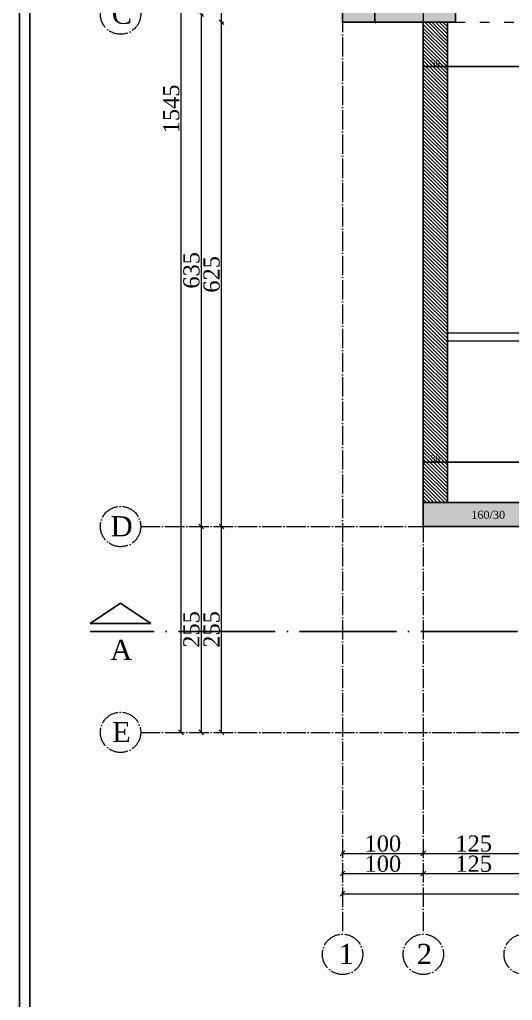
# Model space of a CAD drawing. Header units: metres. Extents: x -5196 to 34307, y 7076 to 19260.
# Drawn here: x 10057 to 10667, y 9494 to 10710 of the extents above; entities that cross this region are included whole.
import ezdxf

# ---------------------------------------------------------------- set-up
doc = ezdxf.new("R2010")
doc.units = ezdxf.units.M
doc.linetypes.add('ACAD_ISO03W100', pattern=[30, 12, -18])
doc.linetypes.add('ACAD_ISO04W100', pattern=[30, 24, -3, 0, -3])
doc.layers.add('YLZ-AKS', color=7, linetype='ACAD_ISO04W100', lineweight=5, true_color=0x2e2f36)
doc.layers.add('YLZ-TARAMA', color=7, linetype='Continuous', lineweight=5, true_color=0x686d6c)
for name, color, linetype, lineweight in [('YLZ-DUVAR', 151, 'Continuous', 20), ('YLZ-TEFRİŞ', 191, 'Continuous', 20), ('YLZ-ÖLÇÜ', 251, 'Continuous', 5)]:
    doc.layers.add(name, color=color, linetype=linetype, lineweight=lineweight)
for name, color, linetype in [('YLZ-Kesit Çizgisi', 10, 'Continuous'), ('YLZ-KOLON', 191, 'Continuous'), ('YLZ-PAFTA', 165, 'Continuous'), ('YLZ-PERDE', 113, 'Continuous'), ('YLZ-YAZI', 113, 'Continuous')]:
    doc.layers.add(name, color=color, linetype=linetype)
doc.layers.add('YLZ-KİRİŞ', color=123, linetype='ACAD_ISO03W100', lineweight=5, transparency=0.5)
doc.styles.add('ARIAL', font='times.ttf')
doc.dimstyles.new('YLZ - Dış Ölçü', dxfattribs={"dimscale": 2, "dimtxt": 10, "dimasz": 3, "dimexe": 1.25, "dimexo": 1, "dimgap": 1, "dimtad": 1, "dimdec": 1, "dimrnd": 0.5, "dimtxsty": 'ARIAL', "dimblk": 'OBLIQUE', "dimcen": 1, "dimclrd": 250, "dimclre": 250, "dimclrt": 150, "dimadec": 0, "dimazin": 0, "dimtfac": 1, "dimtdec": 1, "dimtmove": 1, "dimatfit": 3, "dimldrblk": 'OBLIQUE', "dimfxl": 0, "dimarcsym": 0})
doc.dimstyles.new('YLZ - İç Ölçü', dxfattribs={"dimscale": 0.75, "dimtxt": 10, "dimasz": 3, "dimexe": 1.25, "dimexo": 1, "dimgap": 1, "dimtad": 1, "dimdec": 1, "dimrnd": 0.5, "dimtxsty": 'ARIAL', "dimblk": 'OBLIQUE', "dimcen": 1, "dimclrd": 256, "dimclre": 256, "dimclrt": 125, "dimadec": 0, "dimazin": 0, "dimtfac": 1, "dimtdec": 1, "dimtmove": 1, "dimatfit": 3, "dimldrblk": 'OBLIQUE', "dimfxl": 0, "dimarcsym": 0})

# ---------------------------------------------------------------- blocks, each defined once
blk = doc.blocks.new('Aks')
at = {"layer": 'YLZ-AKS'}
for p, q in [((479095.8, 4514594.6), (479095.8, 4512399.6)), ((479195.8, 4514594.6), (479195.8, 4512399.6)), ((478845.8, 4512904.6), (480300.8, 4512904.6)), ((478845.8, 4512649.6), (480300.8, 4512649.6))]:
    blk.add_line(p, q, dxfattribs=at)
for centre in [(478820.8, 4513539.6), (478820.8, 4512904.6), (478820.8, 4512649.6), (479095.8, 4512374.6), (479195.8, 4512374.6), (479320.8, 4512374.6)]:
    blk.add_circle(centre, 25, dxfattribs=at)
at = {"layer": 'YLZ-Kesit Çizgisi', "linetype": 'ACAD_ISO04W100', "ltscale": 5}
blk.add_line((480363.3, 4512774.6), (478783.3, 4512774.6), dxfattribs=at)
blk.add_lwpolyline([(478858.3, 4512784.6), (478820.8, 4512809.6), (478783.3, 4512784.6), (478858.3, 4512784.6)], dxfattribs=at)
at = {"layer": 'YLZ-Kesit Çizgisi', "linetype": 'ACAD_ISO04W100', "ltscale": 5, "insert": (478808, 4512764.4), "char_height": 25, "attachment_point": 1, "style": 'ARIAL'}
blk.add_mtext_dynamic_manual_height_columns('A', width=209.742, gutter_width=12.5, heights=[104], dxfattribs=at)
at = {"layer": 'YLZ-YAZI', "char_height": 25, "attachment_point": 1, "style": 'ARIAL'}
for s, insert in [('\\pi4.75549;C', (478805.1, 4513552.5)), ('\\pi3.44871;D', (478805.1, 4512917.5)), ('\\pi5.28721;E', (478805.1, 4512662.5)), ('\\pi10.94691;1', (479080.1, 4512387.5)), ('\\pi7.69349;2', (479180.1, 4512387.5))]:
    blk.add_mtext_dynamic_manual_height_columns(s, width=31.519, gutter_width=12.5, heights=[8.55], dxfattribs=dict(at, insert=insert))
blk = doc.blocks.new('2. B.K. Kolon Plan')
at = {"layer": 'YLZ-TARAMA'}
h = blk.add_hatch(dxfattribs=at)
h.set_pattern_fill('ANSI33', color=256, angle=-90)
h.set_pattern_definition([(315, (-464579.172, -4496445.85), (4.4901280605, 4.4901280605), []), (315, (-464579.172, -4496450.34), (4.4901280605, 4.4901280605), [3.175, -1.5875])])
h.paths.add_polyline_path([(10668.2, 8741.9), (10638.2, 8741.9), (10638.2, 8681.9), (10668.2, 8681.9)])
h.paths.add_polyline_path([(11123.2, 8741.9), (11063.2, 8741.9), (11063.2, 8711.9), (11123.2, 8711.9)])
h.paths.add_polyline_path([(11493.2, 8741.9), (11463.2, 8741.9), (11463.2, 8716.9), (11463.2, 8681.9), (11493.2, 8681.9)])
h.paths.add_polyline_path([(10778.2, 8111.9), (10638.2, 8111.9), (10638.2, 8076.9), (10778.2, 8076.9)])
h.paths.add_polyline_path([(11118.2, 8086.9), (11118.2, 8114.4), (11078.2, 8114.4), (11078.2, 8076.9), (11078.2, 8054.4), (11118.2, 8054.4)])
h.paths.add_polyline_path([(11593.2, 8106.9), (11453.2, 8106.9), (11453.2, 8071.9), (11593.2, 8071.9)])
h.paths.add_polyline_path([(10898.2, 7481.9), (10738.2, 7481.9), (10738.2, 7451.9), (10898.2, 7451.9)])
h.paths.add_polyline_path([(11118.2, 7491.9), (11078.2, 7491.9), (11078.2, 7441.9), (11118.2, 7441.9)])
h.paths.add_polyline_path([(11593.2, 7511.9), (11563.2, 7511.9), (11563.2, 7451.9), (11593.2, 7451.9)])
h.paths.add_polyline_path([(10893.2, 7256.9), (10863.2, 7256.9), (10863.2, 7196.9), (10893.2, 7196.9), (10893.2, 7226.9)])
h.paths.add_polyline_path([(11113.2, 7256.9), (11083.2, 7256.9), (11083.2, 7196.9), (11113.2, 7196.9)])
h.paths.add_polyline_path([(11593.2, 7226.9), (11563.2, 7226.9), (11533.2, 7226.9), (11533.2, 7196.9), (11593.2, 7196.9)])
h = blk.add_hatch(dxfattribs=at)
h.set_pattern_fill('ANSI31', color=256, angle=-90)
h.paths.add_polyline_path([(10768.2, 8076.9), (10738.2, 8076.9), (10738.2, 7481.9), (10768.2, 7481.9)])
h.paths.add_polyline_path([(10893.2, 7451.9), (10863.2, 7451.9), (10863.2, 7256.9), (10893.2, 7256.9)])
h.paths.add_polyline_path([(11083.2, 7226.9), (10893.2, 7226.9), (10893.2, 7196.9), (11083.2, 7196.9)])
h.paths.add_polyline_path([(11533.2, 7226.9), (11113.2, 7226.9), (11113.2, 7196.9), (11533.2, 7196.9)])
h.paths.add_polyline_path([(11593.2, 7451.9), (11563.2, 7451.9), (11563.2, 7226.9), (11593.2, 7226.9)])
h.paths.add_polyline_path([(11593.2, 8071.9), (11563.2, 8071.9), (11563.2, 7511.9), (11593.2, 7511.9)])
at = {"layer": 'YLZ-KİRİŞ'}
blk.add_lwpolyline([(10778.2, 8076.9), (11078.2, 8076.9), (11078.2, 8106.9), (10778.2, 8106.9)], close=True, dxfattribs=at)
at = {"layer": 'YLZ-KOLON'}
for points in [[(10778.2, 8111.9), (10638.2, 8111.9), (10638.2, 8076.9), (10778.2, 8076.9)], [(10898.2, 7481.9), (10738.2, 7481.9), (10738.2, 7451.9), (10898.2, 7451.9)]]:
    blk.add_lwpolyline(points, close=True, dxfattribs=at)
at = {"layer": 'YLZ-PERDE'}
blk.add_lwpolyline([(10738.2, 7481.9), (10768.2, 7481.9), (10768.2, 8076.9), (10738.2, 8076.9)], close=True, dxfattribs=at)
at = {"layer": 'YLZ-YAZI', "insert": (10773.7, 7471.5), "char_height": 10, "attachment_point": 1, "style": 'ARIAL'}
blk.add_mtext_dynamic_manual_height_columns('\\pi23.88275;160/30', width=86.525, gutter_width=12.5, heights=[18.5], dxfattribs=at)
blk = doc.blocks.new('_Oblique')
at = {"color": 0, "linetype": 'ByBlock', "lineweight": -2}
blk.add_line((-0.5, -0.5), (0.5, 0.5), dxfattribs=at)
blk = doc.blocks.new('*D6074')
at = {"layer": 'Defpoints', "color": 0, "transparency": 16777216}
for p in [(482015, 4516155.7), (482015, 4515520.7), (482015, 4515520.7)]:
    blk.add_point(p, dxfattribs=at)
at = {"layer": 'YLZ-ÖLÇÜ', "color": 250, "lineweight": -2, "transparency": 16777216}
for p, q in [((482015, 4516155.7), (482017.5, 4516155.7)), ((482015, 4516155.7), (482015, 4515520.7)), ((482015, 4515520.7), (482017.5, 4515520.7))]:
    blk.add_line(p, q, dxfattribs=at)
at = {"layer": 'YLZ-ÖLÇÜ', "color": 250, "lineweight": -2, "transparency": 16777216, "xscale": 6, "yscale": 6, "zscale": 6}
for p, rotation in [((482015, 4516155.7), 90), ((482015, 4515520.7), 270)]:
    blk.add_blockref('_Oblique', p, dxfattribs=dict(at, rotation=rotation))
at = {"layer": 'YLZ-ÖLÇÜ', "color": 150, "transparency": 16777216, "insert": (482002.9, 4515838.2), "char_height": 20, "attachment_point": 5, "rotation": 90, "style": 'ARIAL'}
blk.add_mtext('635', dxfattribs=at)
blk = doc.blocks.new('*D6075')
at = {"layer": 'Defpoints', "color": 0, "transparency": 16777216}
for p in [(482015, 4515520.7), (482015, 4515265.7), (482015, 4515265.7)]:
    blk.add_point(p, dxfattribs=at)
at = {"layer": 'YLZ-ÖLÇÜ', "color": 250, "lineweight": -2, "transparency": 16777216}
for p, q in [((482015, 4515520.7), (482017.5, 4515520.7)), ((482015, 4515520.7), (482015, 4515265.7)), ((482015, 4515265.7), (482017.5, 4515265.7))]:
    blk.add_line(p, q, dxfattribs=at)
at = {"layer": 'YLZ-ÖLÇÜ', "color": 250, "lineweight": -2, "transparency": 16777216, "xscale": 6, "yscale": 6, "zscale": 6}
for p, rotation in [((482015, 4515520.7), 90), ((482015, 4515265.7), 270)]:
    blk.add_blockref('_Oblique', p, dxfattribs=dict(at, rotation=rotation))
at = {"layer": 'YLZ-ÖLÇÜ', "color": 150, "transparency": 16777216, "insert": (482002.9, 4515393.2), "char_height": 20, "attachment_point": 5, "rotation": 90, "style": 'ARIAL'}
blk.add_mtext('255', dxfattribs=at)
blk = doc.blocks.new('*D6076')
at = {"layer": 'Defpoints', "color": 0, "transparency": 16777216}
for p in [(482040, 4515520.7), (482040, 4515520.7), (482040, 4515265.7)]:
    blk.add_point(p, dxfattribs=at)
at = {"layer": 'YLZ-ÖLÇÜ', "color": 250, "lineweight": -2, "transparency": 16777216}
for p, q in [((482040, 4515520.7), (482042.5, 4515520.7)), ((482040, 4515265.7), (482040, 4515520.7)), ((482040, 4515265.7), (482042.5, 4515265.7))]:
    blk.add_line(p, q, dxfattribs=at)
at = {"layer": 'YLZ-ÖLÇÜ', "color": 250, "lineweight": -2, "transparency": 16777216, "xscale": 6, "yscale": 6, "zscale": 6}
for p, rotation in [((482040, 4515520.7), 90), ((482040, 4515265.7), 270)]:
    blk.add_blockref('_Oblique', p, dxfattribs=dict(at, rotation=rotation))
at = {"layer": 'YLZ-ÖLÇÜ', "color": 150, "transparency": 16777216, "insert": (482027.9, 4515393.2), "char_height": 20, "attachment_point": 5, "rotation": 90, "style": 'ARIAL'}
blk.add_mtext('255', dxfattribs=at)
blk = doc.blocks.new('*D6077')
at = {"layer": 'Defpoints', "color": 0, "transparency": 16777216}
for p in [(482040, 4516145.7), (482040, 4516145.7), (482040, 4515520.7)]:
    blk.add_point(p, dxfattribs=at)
at = {"layer": 'YLZ-ÖLÇÜ', "color": 250, "lineweight": -2, "transparency": 16777216}
for p, q in [((482040, 4516145.7), (482042.5, 4516145.7)), ((482040, 4515520.7), (482040, 4516145.7)), ((482040, 4515520.7), (482042.5, 4515520.7))]:
    blk.add_line(p, q, dxfattribs=at)
at = {"layer": 'YLZ-ÖLÇÜ', "color": 250, "lineweight": -2, "transparency": 16777216, "xscale": 6, "yscale": 6, "zscale": 6}
for p, rotation in [((482040, 4516145.7), 90), ((482040, 4515520.7), 270)]:
    blk.add_blockref('_Oblique', p, dxfattribs=dict(at, rotation=rotation))
at = {"layer": 'YLZ-ÖLÇÜ', "color": 150, "transparency": 16777216, "insert": (482027.9, 4515833.2), "char_height": 20, "attachment_point": 5, "rotation": 90, "style": 'ARIAL'}
blk.add_mtext('625', dxfattribs=at)
blk = doc.blocks.new('*D6087')
at = {"layer": 'Defpoints', "color": 0, "transparency": 16777216}
for p in [(482040, 4516810.7), (482040, 4516810.7), (482040, 4516145.7)]:
    blk.add_point(p, dxfattribs=at)
at = {"layer": 'YLZ-ÖLÇÜ', "color": 250, "lineweight": -2, "transparency": 16777216}
for p, q in [((482040, 4516810.7), (482042.5, 4516810.7)), ((482040, 4516145.7), (482040, 4516810.7)), ((482040, 4516145.7), (482042.5, 4516145.7))]:
    blk.add_line(p, q, dxfattribs=at)
at = {"layer": 'YLZ-ÖLÇÜ', "color": 250, "lineweight": -2, "transparency": 16777216, "xscale": 6, "yscale": 6, "zscale": 6}
for p, rotation in [((482040, 4516810.7), 90), ((482040, 4516145.7), 270)]:
    blk.add_blockref('_Oblique', p, dxfattribs=dict(at, rotation=rotation))
at = {"layer": 'YLZ-ÖLÇÜ', "color": 150, "transparency": 16777216, "insert": (482027.9, 4516478.2), "char_height": 20, "attachment_point": 5, "rotation": 90, "style": 'ARIAL'}
blk.add_mtext('665', dxfattribs=at)
blk = doc.blocks.new('*D6089')
at = {"layer": 'Defpoints', "color": 0, "transparency": 16777216}
for p in [(481990, 4516810.7), (481990, 4516810.7), (481990, 4515265.7)]:
    blk.add_point(p, dxfattribs=at)
at = {"layer": 'YLZ-ÖLÇÜ', "color": 250, "lineweight": -2, "transparency": 16777216}
for p, q in [((481990, 4516810.7), (481992.5, 4516810.7)), ((481990, 4515265.7), (481990, 4516810.7)), ((481990, 4515265.7), (481992.5, 4515265.7))]:
    blk.add_line(p, q, dxfattribs=at)
at = {"layer": 'YLZ-ÖLÇÜ', "color": 250, "lineweight": -2, "transparency": 16777216, "xscale": 6, "yscale": 6, "zscale": 6}
for p, rotation in [((481990, 4516810.7), 90), ((481990, 4515265.7), 270)]:
    blk.add_blockref('_Oblique', p, dxfattribs=dict(at, rotation=rotation))
at = {"layer": 'YLZ-ÖLÇÜ', "color": 150, "transparency": 16777216, "insert": (481977.9, 4516038.2), "char_height": 20, "attachment_point": 5, "rotation": 90, "style": 'ARIAL'}
blk.add_mtext('1545', dxfattribs=at)
blk = doc.blocks.new('*D6091')
at = {"layer": 'Defpoints', "color": 0, "transparency": 16777216}
for p in [(482190, 4515065.7), (483145, 4515065.7), (483145, 4515065.7)]:
    blk.add_point(p, dxfattribs=at)
at = {"layer": 'YLZ-ÖLÇÜ', "color": 250, "lineweight": -2, "transparency": 16777216}
for p, q in [((482190, 4515065.7), (482190, 4515068.2)), ((482190, 4515065.7), (483145, 4515065.7)), ((483145, 4515065.7), (483145, 4515068.2))]:
    blk.add_line(p, q, dxfattribs=at)
at = {"layer": 'YLZ-ÖLÇÜ', "color": 250, "lineweight": -2, "transparency": 16777216, "xscale": 6, "yscale": 6, "zscale": 6, "rotation": 180}
blk.add_blockref('_Oblique', (482190, 4515065.7), dxfattribs=at)
at = {"layer": 'YLZ-ÖLÇÜ', "color": 250, "lineweight": -2, "transparency": 16777216, "xscale": 6, "yscale": 6, "zscale": 6}
blk.add_blockref('_Oblique', (483145, 4515065.7), dxfattribs=at)
at = {"layer": 'YLZ-ÖLÇÜ', "color": 150, "transparency": 16777216, "insert": (482667.5, 4515077.9), "char_height": 20, "attachment_point": 5, "style": 'ARIAL'}
blk.add_mtext('955', dxfattribs=at)
blk = doc.blocks.new('*D6092')
at = {"layer": 'Defpoints', "color": 0, "transparency": 16777216}
for p in [(482190, 4515090.7), (482290, 4515090.7), (482290, 4515090.7)]:
    blk.add_point(p, dxfattribs=at)
at = {"layer": 'YLZ-ÖLÇÜ', "color": 250, "lineweight": -2, "transparency": 16777216}
for p, q in [((482190, 4515090.7), (482190, 4515093.2)), ((482190, 4515090.7), (482290, 4515090.7)), ((482290, 4515090.7), (482290, 4515093.2))]:
    blk.add_line(p, q, dxfattribs=at)
at = {"layer": 'YLZ-ÖLÇÜ', "color": 250, "lineweight": -2, "transparency": 16777216, "xscale": 6, "yscale": 6, "zscale": 6, "rotation": 180}
blk.add_blockref('_Oblique', (482190, 4515090.7), dxfattribs=at)
at = {"layer": 'YLZ-ÖLÇÜ', "color": 250, "lineweight": -2, "transparency": 16777216, "xscale": 6, "yscale": 6, "zscale": 6}
blk.add_blockref('_Oblique', (482290, 4515090.7), dxfattribs=at)
at = {"layer": 'YLZ-ÖLÇÜ', "color": 150, "transparency": 16777216, "insert": (482240, 4515102.8), "char_height": 20, "attachment_point": 5, "style": 'ARIAL'}
blk.add_mtext('100', dxfattribs=at)
blk = doc.blocks.new('*D6093')
at = {"layer": 'Defpoints', "color": 0, "transparency": 16777216}
for p in [(482290, 4515090.7), (482415, 4515090.7), (482415, 4515090.7)]:
    blk.add_point(p, dxfattribs=at)
at = {"layer": 'YLZ-ÖLÇÜ', "color": 250, "lineweight": -2, "transparency": 16777216}
for p, q in [((482290, 4515090.7), (482290, 4515093.2)), ((482290, 4515090.7), (482415, 4515090.7)), ((482415, 4515090.7), (482415, 4515093.2))]:
    blk.add_line(p, q, dxfattribs=at)
at = {"layer": 'YLZ-ÖLÇÜ', "color": 250, "lineweight": -2, "transparency": 16777216, "xscale": 6, "yscale": 6, "zscale": 6, "rotation": 180}
blk.add_blockref('_Oblique', (482290, 4515090.7), dxfattribs=at)
at = {"layer": 'YLZ-ÖLÇÜ', "color": 250, "lineweight": -2, "transparency": 16777216, "xscale": 6, "yscale": 6, "zscale": 6}
blk.add_blockref('_Oblique', (482415, 4515090.7), dxfattribs=at)
at = {"layer": 'YLZ-ÖLÇÜ', "color": 150, "transparency": 16777216, "insert": (482352.5, 4515102.8), "char_height": 20, "attachment_point": 5, "style": 'ARIAL'}
blk.add_mtext('125', dxfattribs=at)
blk = doc.blocks.new('*D6108')
at = {"layer": 'Defpoints', "color": 0, "transparency": 16777216}
for p in [(482190, 4515115.7), (482290, 4515115.7), (482290, 4515115.7)]:
    blk.add_point(p, dxfattribs=at)
at = {"layer": 'YLZ-ÖLÇÜ', "color": 250, "lineweight": -2, "transparency": 16777216}
for p, q in [((482190, 4515115.7), (482190, 4515118.2)), ((482190, 4515115.7), (482290, 4515115.7)), ((482290, 4515115.7), (482290, 4515118.2))]:
    blk.add_line(p, q, dxfattribs=at)
at = {"layer": 'YLZ-ÖLÇÜ', "color": 250, "lineweight": -2, "transparency": 16777216, "xscale": 6, "yscale": 6, "zscale": 6, "rotation": 180}
blk.add_blockref('_Oblique', (482190, 4515115.7), dxfattribs=at)
at = {"layer": 'YLZ-ÖLÇÜ', "color": 250, "lineweight": -2, "transparency": 16777216, "xscale": 6, "yscale": 6, "zscale": 6}
blk.add_blockref('_Oblique', (482290, 4515115.7), dxfattribs=at)
at = {"layer": 'YLZ-ÖLÇÜ', "color": 150, "transparency": 16777216, "insert": (482240, 4515127.8), "char_height": 20, "attachment_point": 5, "style": 'ARIAL'}
blk.add_mtext('100', dxfattribs=at)
blk = doc.blocks.new('*D6109')
at = {"layer": 'Defpoints', "color": 0, "transparency": 16777216}
for p in [(482290, 4515115.7), (482415, 4515115.7), (482415, 4515115.7)]:
    blk.add_point(p, dxfattribs=at)
at = {"layer": 'YLZ-ÖLÇÜ', "color": 250, "lineweight": -2, "transparency": 16777216}
for p, q in [((482290, 4515115.7), (482290, 4515118.2)), ((482290, 4515115.7), (482415, 4515115.7)), ((482415, 4515115.7), (482415, 4515118.2))]:
    blk.add_line(p, q, dxfattribs=at)
at = {"layer": 'YLZ-ÖLÇÜ', "color": 250, "lineweight": -2, "transparency": 16777216, "xscale": 6, "yscale": 6, "zscale": 6, "rotation": 180}
blk.add_blockref('_Oblique', (482290, 4515115.7), dxfattribs=at)
at = {"layer": 'YLZ-ÖLÇÜ', "color": 250, "lineweight": -2, "transparency": 16777216, "xscale": 6, "yscale": 6, "zscale": 6}
blk.add_blockref('_Oblique', (482415, 4515115.7), dxfattribs=at)
at = {"layer": 'YLZ-ÖLÇÜ', "color": 150, "transparency": 16777216, "insert": (482352.5, 4515127.8), "char_height": 20, "attachment_point": 5, "style": 'ARIAL'}
blk.add_mtext('125', dxfattribs=at)
blk = doc.blocks.new('*D6222')
at = {"layer": 'Defpoints', "color": 0, "transparency": 16777216}
for p in [(10497.1, 10741.3), (10497.1, 10741.3), (10497.1, 10706.3)]:
    blk.add_point(p, dxfattribs=at)
at = {"layer": 'YLZ-ÖLÇÜ', "color": 251, "lineweight": -2, "transparency": 16777216}
for p, q in [((10497.1, 10741.3), (10498, 10741.3)), ((10497.1, 10706.3), (10497.1, 10741.3)), ((10497.1, 10706.3), (10498, 10706.3))]:
    blk.add_line(p, q, dxfattribs=at)
at = {"layer": 'YLZ-ÖLÇÜ', "color": 251, "lineweight": -2, "transparency": 16777216, "xscale": 2.25, "yscale": 2.25, "zscale": 2.25}
for p, rotation in [((10497.1, 10741.3), 90), ((10497.1, 10706.3), 270)]:
    blk.add_blockref('_Oblique', p, dxfattribs=dict(at, rotation=rotation))
at = {"layer": 'YLZ-ÖLÇÜ', "color": 125, "transparency": 16777216, "insert": (10492.5, 10723.8), "char_height": 7.5, "attachment_point": 5, "rotation": 90, "style": 'ARIAL'}
blk.add_mtext('35', dxfattribs=at)
blk = doc.blocks.new('*D6193')
at = {"layer": 'Defpoints', "color": 0, "transparency": 16777216}
for p in [(10587.1, 10161.3), (11057.1, 10161.3), (11057.1, 10161.3)]:
    blk.add_point(p, dxfattribs=at)
at = {"layer": 'YLZ-ÖLÇÜ', "color": 251, "lineweight": -2, "transparency": 16777216}
for p, q in [((10587.1, 10161.3), (10587.1, 10162.3)), ((10587.1, 10161.3), (11057.1, 10161.3)), ((11057.1, 10161.3), (11057.1, 10162.3))]:
    blk.add_line(p, q, dxfattribs=at)
at = {"layer": 'YLZ-ÖLÇÜ', "color": 251, "lineweight": -2, "transparency": 16777216, "xscale": 2.25, "yscale": 2.25, "zscale": 2.25, "rotation": 180}
blk.add_blockref('_Oblique', (10587.1, 10161.3), dxfattribs=at)
at = {"layer": 'YLZ-ÖLÇÜ', "color": 251, "lineweight": -2, "transparency": 16777216, "xscale": 2.25, "yscale": 2.25, "zscale": 2.25}
blk.add_blockref('_Oblique', (11057.1, 10161.3), dxfattribs=at)
at = {"layer": 'YLZ-ÖLÇÜ', "color": 125, "transparency": 16777216, "insert": (10822.1, 10165.9), "char_height": 7.5, "attachment_point": 5, "style": 'ARIAL'}
blk.add_mtext('470', dxfattribs=at)
blk = doc.blocks.new('*D6189')
at = {"layer": 'Defpoints', "color": 0, "transparency": 16777216}
for p in [(10557.1, 10651.3), (10587.1, 10651.3), (10587.1, 10651.3)]:
    blk.add_point(p, dxfattribs=at)
at = {"layer": 'YLZ-ÖLÇÜ', "color": 251, "lineweight": -2, "transparency": 16777216}
for p, q in [((10557.1, 10651.3), (10557.1, 10652.3)), ((10557.1, 10651.3), (10587.1, 10651.3)), ((10587.1, 10651.3), (10587.1, 10652.3))]:
    blk.add_line(p, q, dxfattribs=at)
at = {"layer": 'YLZ-ÖLÇÜ', "color": 251, "lineweight": -2, "transparency": 16777216, "xscale": 2.25, "yscale": 2.25, "zscale": 2.25, "rotation": 180}
blk.add_blockref('_Oblique', (10557.1, 10651.3), dxfattribs=at)
at = {"layer": 'YLZ-ÖLÇÜ', "color": 251, "lineweight": -2, "transparency": 16777216, "xscale": 2.25, "yscale": 2.25, "zscale": 2.25}
blk.add_blockref('_Oblique', (10587.1, 10651.3), dxfattribs=at)
at = {"layer": 'YLZ-ÖLÇÜ', "color": 125, "transparency": 16777216, "insert": (10572.1, 10655.9), "char_height": 7.5, "attachment_point": 5, "style": 'ARIAL'}
blk.add_mtext('30', dxfattribs=at)
blk = doc.blocks.new('*D6190')
at = {"layer": 'Defpoints', "color": 0, "transparency": 16777216}
for p in [(10587.1, 10651.3), (11382.1, 10651.3), (11382.1, 10651.3)]:
    blk.add_point(p, dxfattribs=at)
at = {"layer": 'YLZ-ÖLÇÜ', "color": 251, "lineweight": -2, "transparency": 16777216}
for p, q in [((10587.1, 10651.3), (10587.1, 10652.3)), ((10587.1, 10651.3), (11382.1, 10651.3)), ((11382.1, 10651.3), (11382.1, 10652.3))]:
    blk.add_line(p, q, dxfattribs=at)
at = {"layer": 'YLZ-ÖLÇÜ', "color": 251, "lineweight": -2, "transparency": 16777216, "xscale": 2.25, "yscale": 2.25, "zscale": 2.25, "rotation": 180}
blk.add_blockref('_Oblique', (10587.1, 10651.3), dxfattribs=at)
at = {"layer": 'YLZ-ÖLÇÜ', "color": 251, "lineweight": -2, "transparency": 16777216, "xscale": 2.25, "yscale": 2.25, "zscale": 2.25}
blk.add_blockref('_Oblique', (11382.1, 10651.3), dxfattribs=at)
at = {"layer": 'YLZ-ÖLÇÜ', "color": 125, "transparency": 16777216, "insert": (10984.6, 10655.9), "char_height": 7.5, "attachment_point": 5, "style": 'ARIAL'}
blk.add_mtext('795', dxfattribs=at)
blk = doc.blocks.new('*D6192')
at = {"layer": 'Defpoints', "color": 0, "transparency": 16777216}
for p in [(10557.1, 10161.3), (10587.1, 10161.3), (10587.1, 10161.3)]:
    blk.add_point(p, dxfattribs=at)
at = {"layer": 'YLZ-ÖLÇÜ', "color": 251, "lineweight": -2, "transparency": 16777216}
for p, q in [((10557.1, 10161.3), (10557.1, 10162.3)), ((10557.1, 10161.3), (10587.1, 10161.3)), ((10587.1, 10161.3), (10587.1, 10162.3))]:
    blk.add_line(p, q, dxfattribs=at)
at = {"layer": 'YLZ-ÖLÇÜ', "color": 251, "lineweight": -2, "transparency": 16777216, "xscale": 2.25, "yscale": 2.25, "zscale": 2.25, "rotation": 180}
blk.add_blockref('_Oblique', (10557.1, 10161.3), dxfattribs=at)
at = {"layer": 'YLZ-ÖLÇÜ', "color": 251, "lineweight": -2, "transparency": 16777216, "xscale": 2.25, "yscale": 2.25, "zscale": 2.25}
blk.add_blockref('_Oblique', (10587.1, 10161.3), dxfattribs=at)
at = {"layer": 'YLZ-ÖLÇÜ', "color": 125, "transparency": 16777216, "insert": (10572.1, 10165.9), "char_height": 7.5, "attachment_point": 5, "style": 'ARIAL'}
blk.add_mtext('30', dxfattribs=at)
blk = doc.blocks.new('ZK. Dış Ölçü')
at = {"layer": 'YLZ-ÖLÇÜ'}
for p1, p2, picture, middle in [((481990.03, 4515265.65), (481990.03, 4516810.65), '*D6089', (481977.86, 4516038.15)), ((482040.03, 4515265.65), (482040.03, 4515520.65), '*D6076', (482027.86, 4515393.15)), ((482190.03, 4515115.65), (482290.03, 4515115.65), '*D6108', (482240.03, 4515127.83)), ((482190.03, 4515090.65), (482290.03, 4515090.65), '*D6092', (482240.03, 4515102.83)), ((482190.03, 4515065.65), (483145.03, 4515065.65), '*D6091', (482667.53, 4515077.86))]:
    dim = blk.add_aligned_dim(p1=p1, p2=p2, distance=0, dimstyle='YLZ - Dış Ölçü', dxfattribs=at)
    dim.commit()
    dim.dimension.update_dxf_attribs({"geometry": picture, "text_midpoint": middle})
for base, p1, p2, angle, picture, middle in [((482040.03, 4516810.65), (482040.03, 4516145.65), (482040.03, 4516810.65), 270, '*D6087', (482027.86, 4516478.15)), ((482015.03, 4515520.65), (482015.03, 4516155.65), (482015.03, 4515520.65), 90, '*D6074', (482002.86, 4515838.15)), ((482040.03, 4516145.65), (482040.03, 4515520.65), (482040.03, 4516145.65), 270, '*D6077', (482027.86, 4515833.15)), ((482015.03, 4515265.65), (482015.03, 4515520.65), (482015.03, 4515265.65), 90, '*D6075', (482002.86, 4515393.15)), ((482415.03, 4515115.65), (482290.03, 4515115.65), (482415.03, 4515115.65), 180, '*D6109', (482352.53, 4515127.83)), ((482415.03, 4515090.65), (482290.03, 4515090.65), (482415.03, 4515090.65), 180, '*D6093', (482352.53, 4515102.83))]:
    dim = blk.add_linear_dim(base=base, p1=p1, p2=p2, angle=angle, dimstyle='YLZ - Dış Ölçü', dxfattribs=at)
    dim.commit()
    dim.dimension.update_dxf_attribs({"geometry": picture, "text_midpoint": middle})
blk = doc.blocks.new('İç Ölçü')
at = {"layer": 'YLZ-ÖLÇÜ'}
for p1, p2, picture, middle in [((10497.1, 10706.32), (10497.1, 10741.32), '*D6222', (10492.53, 10723.82)), ((10557.1, 10651.32), (10587.1, 10651.32), '*D6189', (10572.1, 10655.89)), ((10557.1, 10161.32), (10587.1, 10161.32), '*D6192', (10572.1, 10165.89))]:
    dim = blk.add_aligned_dim(p1=p1, p2=p2, distance=0, dimstyle='YLZ - İç Ölçü', dxfattribs=at)
    dim.commit()
    dim.dimension.update_dxf_attribs({"geometry": picture, "text_midpoint": middle})
for base, p1, p2, picture, middle in [((11382.1, 10651.32), (10587.1, 10651.32), (11382.1, 10651.32), '*D6190', (10984.6, 10655.9)), ((11057.1, 10161.32), (10587.1, 10161.32), (11057.1, 10161.32), '*D6193', (10822.1, 10165.9))]:
    dim = blk.add_linear_dim(base=base, p1=p1, p2=p2, angle=180, dimstyle='YLZ - İç Ölçü', dxfattribs=at)
    dim.commit()
    dim.dimension.update_dxf_attribs({"geometry": picture, "text_midpoint": middle})

msp = doc.modelspace()

# ---------------------------------------------------------------- linework, layer by layer
at = {"layer": 'YLZ-DUVAR'}
for p, q in [((10587.1, 10321.32), (11067.1, 10321.32)), ((10587.1, 10311.32), (11057.1, 10311.32))]:
    msp.add_line(p, q, dxfattribs=at)
at = {"layer": 'YLZ-PAFTA'}
for points in [[(10057.1, 9198.82), (18532.1, 9198.82), (18532.1, 12148.82), (10057.1, 12148.82)], [(10069.6, 9211.32), (18519.6, 9211.32), (18519.6, 12136.32), (10069.6, 12136.32)]]:
    msp.add_lwpolyline(points, close=True, dxfattribs=at)

# ---------------------------------------------------------------- block references
msp.add_blockref('İç Ölçü', (0, 0))
at = {"layer": 'YLZ-DUVAR'}
msp.add_blockref('2. B.K. Kolon Plan', (-181.06, 2629.42), dxfattribs=at)
at = {"layer": 'YLZ-TEFRİŞ'}
msp.add_blockref('Aks', (-468638.68, -4502823.23), dxfattribs=at)
at = {"layer": 'YLZ-ÖLÇÜ'}
msp.add_blockref('ZK. Dış Ölçü', (-471732.93, -4505439.33), dxfattribs=at)

doc.saveas('drawing.dxf')
